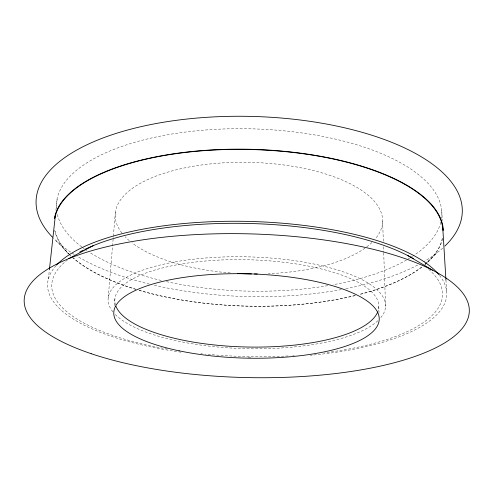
<?xml version="1.0" encoding="UTF-8"?>
<svg xmlns="http://www.w3.org/2000/svg" width="494" height="494" viewBox="0 0 494 494"><rect width="100%" height="100%" fill="white"/><g stroke="black" fill="none" stroke-linecap="round" stroke-linejoin="round"><path stroke-width="0.37" stroke-dasharray="2.47 1.85" d="M114.392 305.588L114.997 298.129M108.242 297.561L113.305 236.929M113.367 236.157L115.355 212.371M48.375 278.999L49.301 270.582M55.933 210.191L57.267 198.082M425.081 264.08L437.054 252.792M55.952 240.609L68.709 253.836M69.24 254.391L70.833 256.04A194.735 78.46 1.4 0 1 69.018 254.305M441.729 210.691L442.328 220.515M445.94 279.975L446.638 291.429M382.634 221.46L383.319 241.368M383.505 246.728L383.69 252.088M383.715 252.854L385.561 306.447M378.824 306.576L379.009 312.529M439.493 275.405A199.65 68.018 1.4 0 1 310.312 355.328M250.693 357.526A199.65 68.018 1.4 0 1 246.895 357.458M180.94 352.179A199.65 68.018 1.4 0 1 55.952 265.772M442.254 238.479A194.358 78.299 1.4 0 1 427.199 262.363M426.6 262.907A194.358 78.299 1.4 0 1 424.754 264.512M421.512 267.118A194.358 78.299 1.4 0 1 358.743 294.591M355.137 295.492A194.358 78.299 1.4 0 1 139.036 290.225M136.116 289.342A194.358 78.299 1.4 0 1 72.173 256.954M69.932 254.867A194.358 78.299 1.4 0 1 54.995 230.173M115.51 305.014A132.046 43.639 1.4 0 1 247.766 259.733A132.046 43.639 1.4 0 1 377.91 311.356M440.839 222.214A192.821 81.158 1.4 0 1 413.046 255.966M412.416 256.374A192.821 81.158 1.4 0 1 410.495 257.602M409.841 258.01A192.821 81.158 1.4 0 1 407.18 259.603M406.5 259.998A192.821 81.158 1.4 0 1 333.117 284.717M327.75 285.662A192.821 81.158 1.4 0 1 166.416 281.636M161.198 280.444A192.821 81.158 1.4 0 1 90.143 252.693M86.796 250.507A192.821 81.158 1.4 0 1 84.851 249.161M84.215 248.71A192.821 81.158 1.4 0 1 82.344 247.34M81.732 246.883A192.821 81.158 1.4 0 1 57.131 213.525M56.384 208.153A192.821 81.158 1.4 0 1 252.076 128.854A192.821 81.158 1.4 0 1 441.568 218.404M442.649 248.161A213.167 90.093 1.4 0 1 423.747 261.678M417.652 265.05A213.167 90.093 1.4 0 1 344.343 289.021M341.261 289.595A213.167 90.093 1.4 0 1 153.189 285.007M149.404 284.106A213.167 90.093 1.4 0 1 76.953 256.096M74.254 254.441A213.167 90.093 1.4 0 1 53.605 238.349M442.624 238.472A194.735 78.46 1.4 0 1 427.514 262.4M426.915 262.944A194.735 78.46 1.4 0 1 425.068 264.556M421.814 267.161A194.735 78.46 1.4 0 1 359.638 294.492M355.31 295.579A194.735 78.46 1.4 0 1 138.598 290.219M135.727 289.354A194.735 78.46 1.4 0 1 72.914 257.905M68.425 253.718A194.735 78.46 1.4 0 1 54.624 230.148M428.724 269.323A195.463 66.536 1.4 0 1 324.694 352.753M294.282 355.6A195.463 66.536 1.4 0 1 292.732 355.692M288.082 355.952A195.463 66.536 1.4 0 1 205.288 354.099M202.318 353.803A195.463 66.536 1.4 0 1 200.842 353.648M167.472 349.042A195.463 66.536 1.4 0 1 67.622 259.825M121.888 233.007A133.775 55.754 1.4 0 1 249.13 162.341A133.775 55.754 1.4 0 1 375.761 238.324M371.939 242.449A133.775 55.754 1.4 0 1 366.122 247.321M365.017 248.124A133.775 55.754 1.4 0 1 268.298 273.676M230.278 272.954A133.775 55.754 1.4 0 1 131.972 242.813M129.323 240.671A133.775 55.754 1.4 0 1 125.149 236.762M112.916 311.85A138.783 45.905 1.4 0 1 246.772 256.831A138.783 45.905 1.4 0 1 380.775 317.642M377.867 320.692A138.783 45.905 1.4 0 1 246.173 348.653A138.783 45.905 1.4 0 1 115.368 314.573"/><path stroke-width="0.74" d="M49.381 269.817L55.272 216.249M68.691 258.671L93.422 245.58M407.865 255.608L432.54 270.175M442.828 228.827L445.94 279.975M56.52 265.154A199.65 68.018 1.4 0 1 249.18 221.436A199.65 68.018 1.4 0 1 438.95 274.732M54.933 217.792A194.358 78.299 1.4 0 1 254.348 149.626A194.358 78.299 1.4 0 1 442.933 230.315M52.469 237.2A213.167 90.093 1.4 0 1 250.384 116.386A213.167 90.093 1.4 0 1 444.958 246.018M54.414 218.521A194.735 78.46 1.4 0 1 253.391 149.379A194.735 78.46 1.4 0 1 443.316 230.29M79.695 252.064A195.463 66.536 1.4 0 1 83.251 250.205M84.733 249.47A195.463 66.536 1.4 0 1 413.367 258.59M257.349 273.935A133.775 55.754 1.4 0 1 254.422 273.942M251.489 273.917A133.775 55.754 1.4 0 1 237.571 273.448M377.651 312.023A132.046 43.639 1.4 0 1 246.889 347.01A132.046 43.639 1.4 0 1 115.997 306.379M179.192 350.839A132.756 42.169 1.4 0 0 379.225 319.229A132.756 42.169 1.4 0 0 181.1 277.819A132.756 42.169 1.4 0 0 179.192 350.839M91.186 353.692A222.615 71.865 1.4 0 0 462.372 328.22A222.615 71.865 1.4 0 0 186.713 235.15A222.615 71.865 1.4 0 0 91.186 353.692"/></g></svg>
